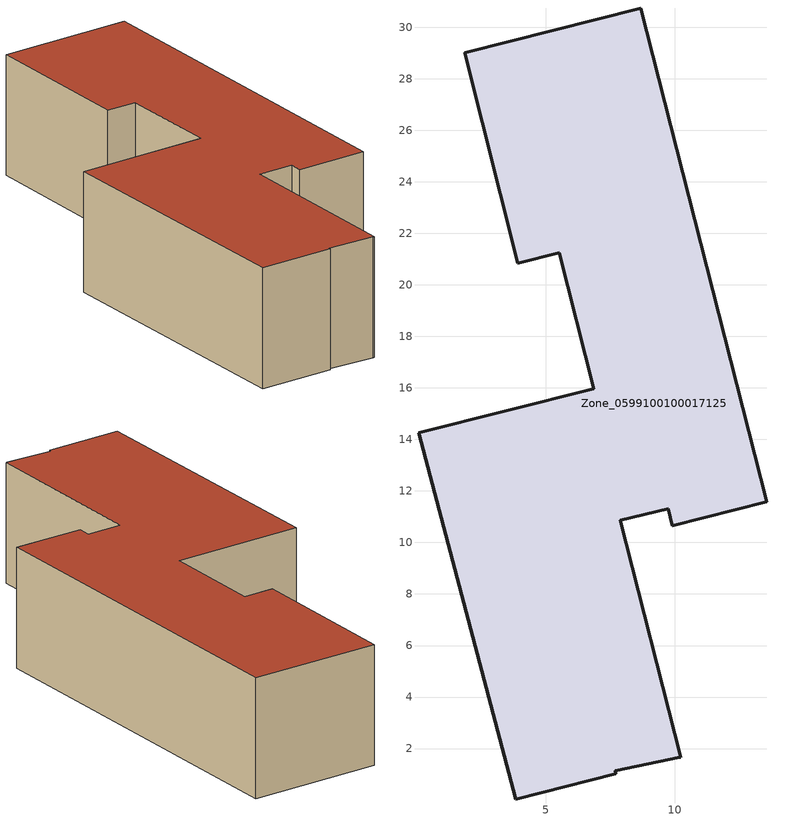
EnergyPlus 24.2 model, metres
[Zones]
Zone_0599100100017125
 floor ground (C_G): 7.9,10.87 10.24,1.67 10.19,1.66 7.7,1.14 7.73,1.03 3.83,0.04 0.08,14.25 6.86,15.97 5.53,21.25 3.92,20.85 1.85,29.02 8.69,30.75 13.57,11.58 9.92,10.65 9.75,11.31 z0
 wall outside (C_F): 8.69,30.75 1.85,29.02 3.92,20.85 5.53,21.25 6.86,15.97 0.08,14.25 3.83,0.04 7.73,1.03 7.7,1.14 10.19,1.66 10.24,1.67 7.9,10.87 9.75,11.31 9.92,10.65 13.57,11.58 8.69,30.75 z0:6.36
 roof outside (C_R): 10.24,1.67 7.9,10.87 9.75,11.31 9.92,10.65 13.57,11.58 8.69,30.75 1.85,29.02 3.92,20.85 5.53,21.25 6.86,15.97 0.08,14.25 3.83,0.04 7.73,1.03 7.7,1.14 10.19,1.66 z6.36
[BUILDING]
Pand.0599100100017125: North Axis=0; Terrain=City; Loads Convergence Tolerance Value=0.04; Temperature Convergence Tolerance Value=0.4; Solar Distribution=FullExterior; Maximum Number of Warmup Days=25; Minimum Number of Warmup Days=1
[Site:Location]
Rotterdam.The.Hague.AP_ZH_NLD Design_Conditions: Latitude=51.96; Longitude=4.45; Time Zone=1; Elevation=-4.5
[SITE:GROUNDTEMPERATURE:BUILDINGSURFACE]
18, 18, 18, 18, 18, 18, 18, 18, 18, 18, 18, 18
[MATERIAL] Thermal Absorptance=0.9; Solar Absorptance=0.7; Visible Absorptance=0.7
Name | Roughness | Thickness | Conductivity | Density | Specific Heat
G.D.2015-2018 | MediumSmooth | 0.15 | 0.0428571 | 540 | 1210
F.D.2015-2018 | Rough | 0.3 | 0.0666667 | 1920 | 840
R.D.2015-2018 | MediumRough | 0.2 | 0.0333333 | 1500 | 1000
[CONSTRUCTION]
C_G: G.D.2015-2018
C_F: F.D.2015-2018
C_R: R.D.2015-2018
[ZONE]
Zone_0599100100017125: Type=1; Multiplier=1; Ceiling Height=Autocalculate; Volume=Autocalculate; Floor Area=autocalculate; Part of Total Floor Area=Yes
[ZONEINFILTRATION:DESIGNFLOWRATE]
Infil_Zone_0599100100017125: Zone or ZoneList or Space or SpaceList=Zone_0599100100017125; Schedule=AlwaysOn; Design Flow Rate Calculation Method=Flow/Area; Flow Rate per Floor Area=0.0021; Constant Term Coefficient=1; Temperature Term Coefficient=0; Velocity Term Coefficient=0; Velocity Squared Term Coefficient=0
[HVACTEMPLATE:ZONE:IDEALLOADSAIRSYSTEM]
Zone_0599100100017125: Maximum Heating Supply Air Temperature=50; Minimum Cooling Supply Air Temperature=13; Maximum Heating Supply Air Humidity Ratio=0.0156; Minimum Cooling Supply Air Humidity Ratio=0.0077; Heating Limit=NoLimit; Cooling Limit=NoLimit; Dehumidification Control Type=ConstantSensibleHeatRatio; Cooling Sensible Heat Ratio=0.7; Dehumidification Setpoint=60; Humidification Control Type=None; Humidification Setpoint=30; Outdoor Air Method=None; Outdoor Air Flow Rate per Person=0.00944; Outdoor Air Flow Rate per Zone Floor Area=0; Outdoor Air Flow Rate per Zone=0; Demand Controlled Ventilation Type=None; Outdoor Air Economizer Type=NoEconomizer; Heat Recovery Type=None; Sensible Heat Recovery Effectiveness=0.7; Latent Heat Recovery Effectiveness=0.65
[ZONECONTROL:THERMOSTAT]
ThermostatControl_Zone_0599100100017125: Zone or ZoneList=Zone_0599100100017125; Control Type Schedule=DualSetpointControlType; Control 1=Thermostat_Zone_0599100100017125; Temperature Difference Between Cutout And Setpoint=0
[THERMOSTATSETPOINT:DUALSETPOINT]
Thermostat_Zone_0599100100017125: Heating Setpoint Temperature Schedule=HeatingSetpoint_Zone_0599100100017125; Cooling Setpoint Temperature Schedule=CoolingSetpoint_Zone_0599100100017125
[SCHEDULE:COMPACT]
HeatingSetpoint_Zone_0599100100017125: Through: 12/31, For: AllDays, Until: 24:00, 21
CoolingSetpoint_Zone_0599100100017125: Through: 12/31, For: AllDays, Until: 24:00, 24
DualSetpointControlType: Through: 12/31, For: AllDays, Until: 24:00, 4
AlwaysOn: Through: 12/31, For: AllDays, Until: 24:00, 1
